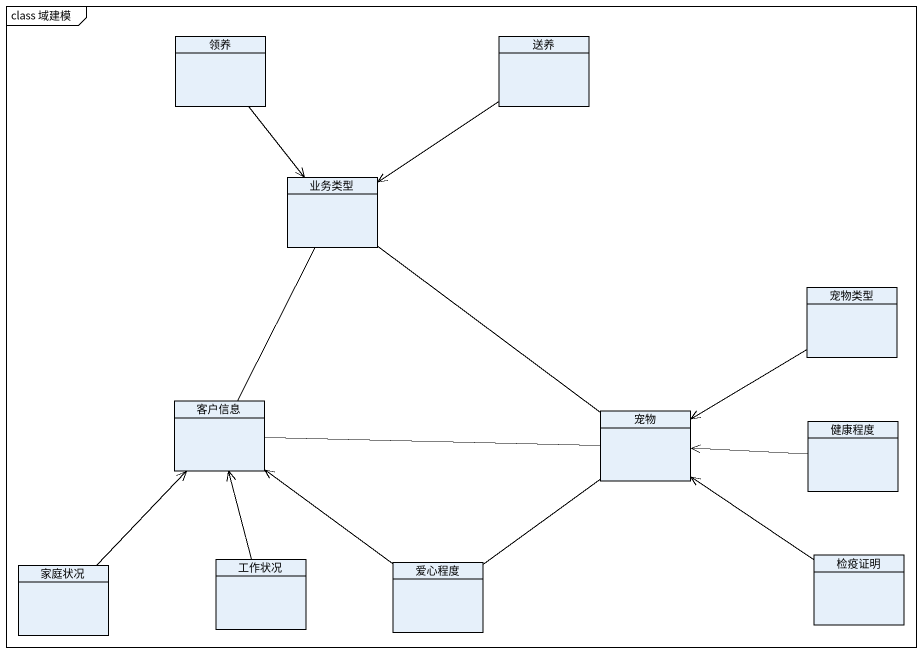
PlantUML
@startuml
mainframe class 域建模
hide circle
hide empty members
class 领养
class 送养
class 业务类型
class 宠物类型
class 客户信息
class 宠物
class 健康程度
class 工作状况
class 检疫证明
class 家庭状况
class 爱心程度
领养 --> 业务类型
送养 --> 业务类型
业务类型 -- 客户信息
业务类型 -- 宠物
宠物类型 --> 宠物
客户信息 -right- 宠物
健康程度 -left-> 宠物
工作状况 -up-> 客户信息
检疫证明 -up-> 宠物
家庭状况 -up-> 客户信息
爱心程度 -up-> 客户信息
爱心程度 -up- 宠物
@enduml
